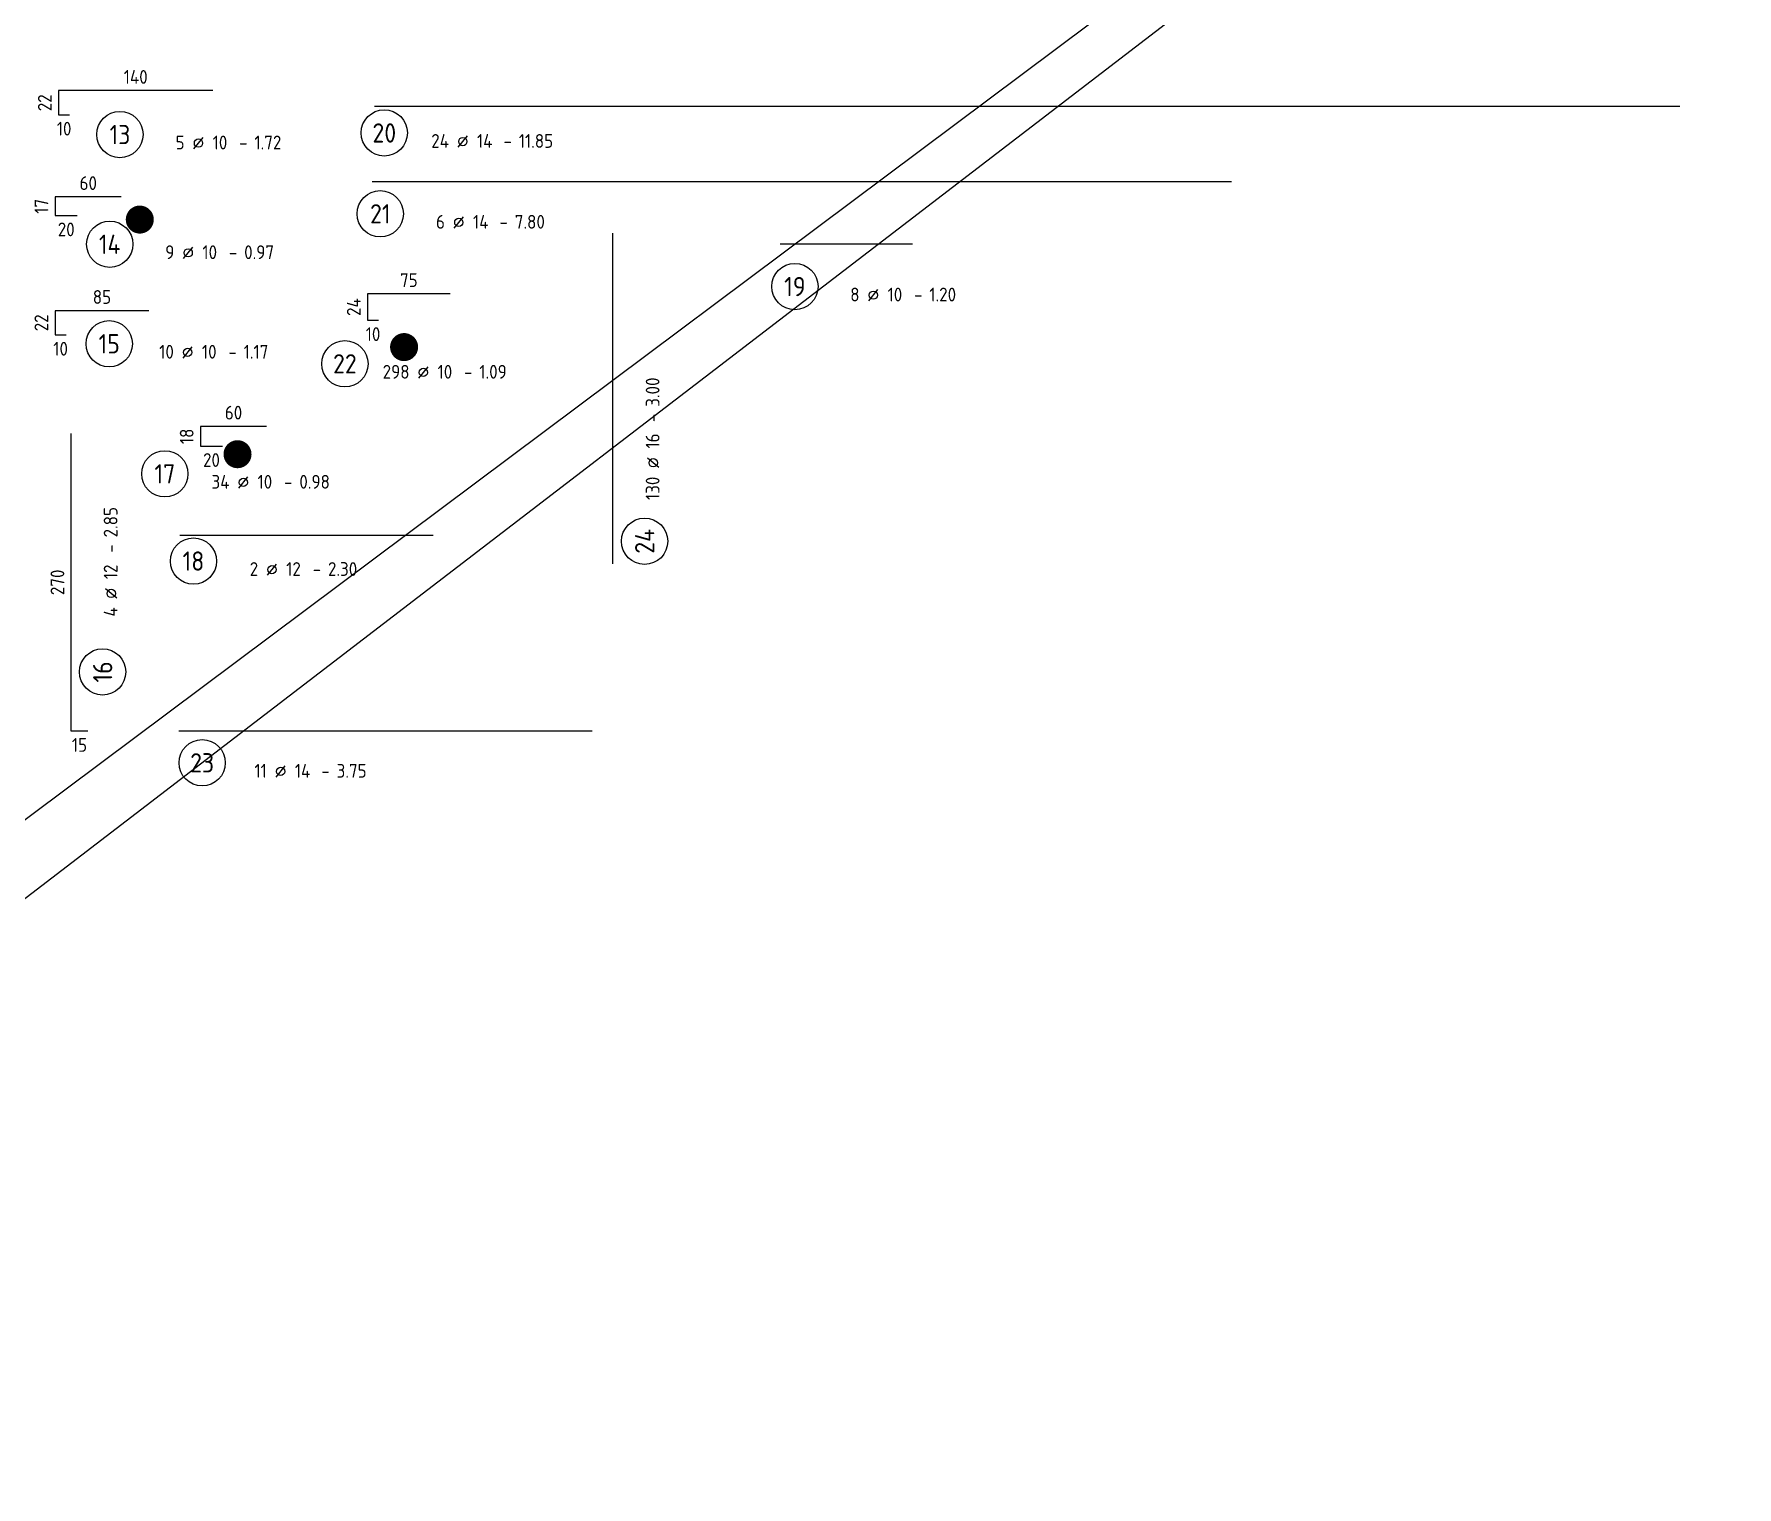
# Model space of a CAD drawing. Extents: x 0 to 101, y 0 to 43.
# Drawn here: x 63.98 to 79.44, y 9.67 to 22.85 of the extents above; entities that cross this region are included whole.
import ezdxf
from ezdxf.enums import TextEntityAlignment as Align

# ---------------------------------------------------------------- set-up
doc = ezdxf.new("R2010")
doc.units = 0
doc.header["$LTSCALE"] = 0.5
doc.linetypes.add('AUSGEZOGEN', pattern=[1000.01, 1000, 0.01])
doc.layers.add('NOPLOT', color=7, linetype='Continuous', plot=False)
doc.layers.add('RND', color=7, linetype='Continuous')
doc.styles.add('txt', font='isocp.shx')

# ---------------------------------------------------------------- blocks, each defined once
blk = doc.blocks.new('RND_AUSZ')
at = {"layer": 'RND', "color": 7, "linetype": 'Continuous'}
blk.add_line((1.341, 0.262), (1.509, 0.466), dxfattribs=at)
at = {"layer": 'RND', "color": 1, "linetype": 'Continuous'}
blk.add_circle((0, 0.52), 0.42, dxfattribs=at)
at = {"layer": 'RND', "color": 7, "linetype": 'Continuous'}
blk.add_circle((1.425, 0.364), 0.075, dxfattribs=at)
at = {"layer": 'RND', "color": 7, "linetype": 'Continuous', "style": 'txt'}
blk.add_text('-', height=0.25, dxfattribs=at).set_placement((2.163, 0.25))
at = {"layer": 'RND', "color": 1, "linetype": 'Continuous', "style": 'txt'}
blk.add_attdef('POS', text='', height=0.35, dxfattribs=at).set_placement((0, 0.52), align=Align.MIDDLE)
at = {"layer": 'RND', "color": 7, "linetype": 'Continuous', "style": 'txt'}
for tag, p in [('WIEOFT', (-0.536, 0.25)), ('STK', (1.174, 0.25))]:
    blk.add_attdef(tag, text='', height=0.25, dxfattribs=at).set_placement(p, align=Align.RIGHT)
for tag, p in [('DS', (1.683, 0.25)), ('LANG', (2.441, 0.25)), ('TEXT', (3.669, 0.25))]:
    blk.add_attdef(tag, p, '', height=0.25, dxfattribs=at)

msp = doc.modelspace()

# ---------------------------------------------------------------- linework, layer by layer
at = {"layer": 'NOPLOT', "color": 191, "linetype": 'AUSGEZOGEN'}
for p, q in [((100.9205, 43.3929), (55.8004, 9.6698)), ((56.952, 9.6849), (100.9205, 43.3929))]:
    msp.add_line(p, q, dxfattribs=at)
at = {"layer": 'NOPLOT', "color": 191, "linetype": 'Continuous', "const_width": 0.127}
for points in [[(64.8782, 21.169, 1), (65.0052, 21.169, 1)], [(67.2771, 20.012, 1), (67.4041, 20.012, 1)], [(65.7653, 19.04, 1), (65.8923, 19.04, 1)]]:
    msp.add_lwpolyline(points, format="xyb", close=True, dxfattribs=at)
at = {"layer": 'RND', "color": 1, "linetype": 'AUSGEZOGEN'}
for points in [[(65.6048, 22.3387), (64.2048, 22.3387), (64.2048, 22.1187), (64.3048, 22.1187)], [(78.921, 22.1943), (67.071, 22.1943)], [(74.8494, 21.5102), (67.0494, 21.5102)], [(64.7741, 21.3746), (64.1741, 21.3746), (64.1741, 21.2046), (64.3741, 21.2046)], [(69.2363, 18.0463), (69.2363, 21.0463)], [(71.9545, 20.9468), (70.7545, 20.9468)], [(67.7589, 20.4948), (67.0089, 20.4948), (67.0089, 20.2548), (67.1089, 20.2548)], [(65.0234, 20.3418), (64.1734, 20.3418), (64.1734, 20.1218), (64.2734, 20.1218)], [(64.4694, 16.5274), (64.3194, 16.5274), (64.3194, 19.2274)], [(66.0924, 19.2922), (65.4924, 19.2922), (65.4924, 19.1122), (65.6924, 19.1122)], [(65.305, 18.3047), (67.605, 18.3047)], [(65.2965, 16.5288), (69.0466, 16.5288)]]:
    msp.add_lwpolyline(points, dxfattribs=at)

# ---------------------------------------------------------------- block references
at = {"layer": 'RND', "color": 1, "linetype": 'AUSGEZOGEN', "xscale": 0.5, "yscale": 0.5, "zscale": 0.5}
for p, values in [((64.7618, 21.6807), {'POS': '13', 'STK': '5', 'DS': '10', 'LANG': '1.72'}), ((64.6686, 20.6852), {'POS': '14', 'STK': '9', 'DS': '10', 'LANG': '0.97'}), ((64.6641, 19.782), {'POS': '15', 'STK': '10', 'DS': '10', 'LANG': '1.17'}), ((66.8032, 19.6003), {'POS': '22', 'STK': '298', 'DS': '10', 'LANG': '1.09'}), ((65.1692, 18.6022), {'POS': '17', 'STK': '34', 'DS': '10', 'LANG': '0.98'}), ((65.429, 17.8108), {'POS': '18', 'STK': '2', 'DS': '12', 'LANG': '2.30'}), ((65.5078, 15.9801), {'POS': '23', 'STK': '11', 'DS': '14', 'LANG': '3.75'})]:
    msp.add_blockref('RND_AUSZ', p, dxfattribs=at).add_auto_attribs(values)
at = {"layer": 'RND', "color": 7, "linetype": 'AUSGEZOGEN', "xscale": 0.5, "yscale": 0.5, "zscale": 0.5}
for p, values in [((67.1611, 21.6949), {'POS': '20', 'STK': '24', 'DS': '14', 'LANG': '11.85'}), ((67.1247, 20.9613), {'POS': '21', 'STK': '6', 'DS': '14', 'LANG': '7.80'}), ((70.8874, 20.3012), {'POS': '19', 'STK': '8', 'DS': '10', 'LANG': '1.20'})]:
    msp.add_blockref('RND_AUSZ', p, dxfattribs=at).add_auto_attribs(values)
at = {"layer": 'RND', "color": 1, "linetype": 'AUSGEZOGEN', "xscale": 0.5, "yscale": 0.5, "zscale": 0.5, "rotation": 90}
for p, values in [((69.7839, 18.2498), {'POS': '24', 'STK': '130', 'DS': '16', 'LANG': '3.00'}), ((64.8646, 17.0645), {'POS': '16', 'STK': '4', 'DS': '12', 'LANG': '2.85'})]:
    msp.add_blockref('RND_AUSZ', p, dxfattribs=at).add_auto_attribs(values)

# ---------------------------------------------------------------- texts
at = {"layer": 'RND', "color": 7, "linetype": 'AUSGEZOGEN', "style": 'txt'}
for s, p in [('140', (64.9048, 22.4637)), ('10', (64.2548, 21.9937)), ('60', (64.4741, 21.4996)), ('20', (64.2741, 21.0796)), ('75', (67.3839, 20.6198)), ('85', (64.5984, 20.4668)), ('10', (67.0589, 20.1298)), ('10', (64.2234, 19.9968)), ('60', (65.7924, 19.4172)), ('20', (65.5924, 18.9872)), ('15', (64.3944, 16.4024))]:
    msp.add_text(s, height=0.125, dxfattribs=at).set_placement(p, align=Align.MIDDLE)
for s, p in [('22', (64.0798, 22.2287)), ('17', (64.0491, 21.2896)), ('24', (66.8839, 20.3748)), ('22', (64.0484, 20.2318)), ('18', (65.3674, 19.2022)), ('270', (64.1944, 17.8774))]:
    msp.add_text(s, height=0.125, rotation=90, dxfattribs=at).set_placement(p, align=Align.MIDDLE)

doc.saveas('drawing.dxf')
